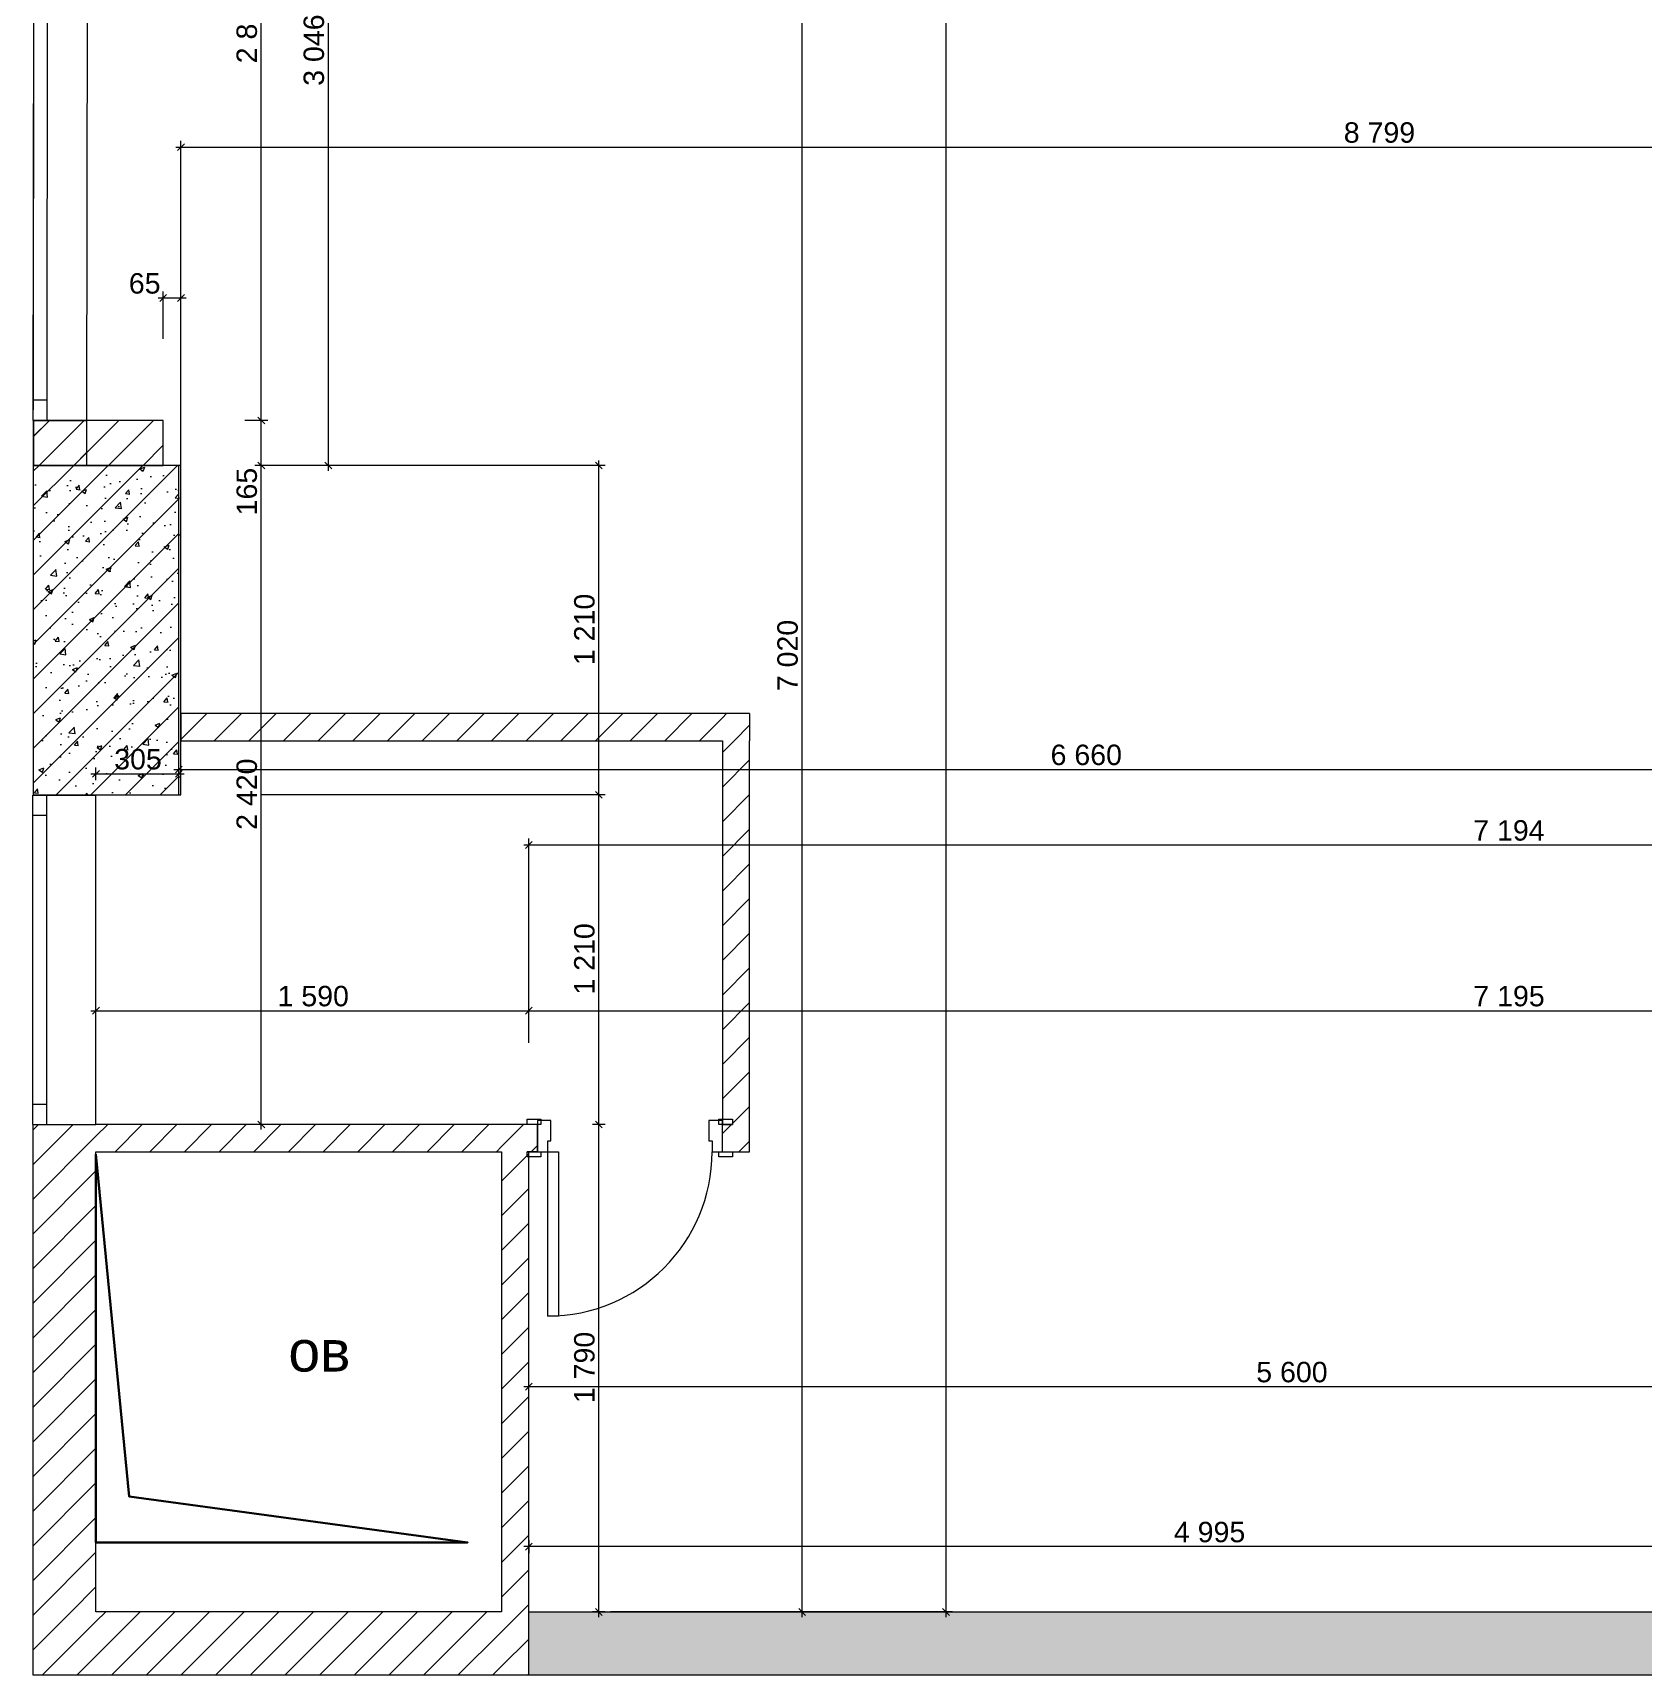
# Model space of a CAD drawing. Header units: millimetres. Extents: x 2336463 to 2579121, y 595385 to 778077.
# Drawn here: x 2448524 to 2454435, y 703379 to 709410 of the extents above; entities that cross this region are included whole.
import ezdxf

# ---------------------------------------------------------------- set-up
doc = ezdxf.new("R2010")
doc.units = ezdxf.units.MM
doc.header["$MEASUREMENT"] = 0
doc.layers.add('+обмер', color=7, linetype='Continuous')
doc.layers.add('сит план', color=7, linetype='Continuous')
doc.layers.add('+обмер_Ном._пера__242', color=7, linetype='Continuous', lineweight=13, true_color=0x1b55b5)
doc.layers.add('сит план_Ном._пера__87', color=7, linetype='Continuous', lineweight=20, true_color=0x6a6a6a)
for name, color, linetype, lineweight in [('Двери ARCHICAD_Ном._пера__1', 7, 'Continuous', 13), ('Окна ARCHICAD_Ном._пера__1', 7, 'Continuous', 13), ('сит план_Ном._пера__1', 7, 'Continuous', 13), ('сит план_Ном._пера__21', 7, 'Continuous', 30)]:
    doc.layers.add(name, color=color, linetype=linetype, lineweight=lineweight)
doc.styles.add('СГЕНЕРИР_СТИЛЬ_1', font='arial.ttf')
doc.dimstyles.new('СГЕНЕРИР_СТИЛЬ__1', dxfattribs={"dimtxt": 75, "dimasz": 23.75, "dimexe": 0.18, "dimexo": 300, "dimgap": 0, "dimtad": 1, "dimtih": 1, "dimtoh": 1, "dimdec": 0, "dimzin": 0, "dimdsep": 46, "dimtxsty": 'СГЕНЕРИР_СТИЛЬ_1', "dimblk": 'ARROWHEAD_6', "dimblk1": 'ARROWHEAD_6', "dimblk2": 'ARROWHEAD_6', "dimcen": 0.09, "dimclrd": 256, "dimclre": 256, "dimclrt": 256, "dimazin": 0, "dimtfac": 1, "dimtdec": 4, "dimtmove": 0, "dimatfit": 3, "dimfxl": 0, "dimtolj": 1, "dimtzin": 0, "dimarcsym": 0})
doc.dimstyles.new('СГЕНЕРИР_СТИЛЬ__2', dxfattribs={"dimtxt": 75, "dimasz": 23.75, "dimexe": 0.18, "dimexo": 300, "dimgap": 0, "dimtad": 1, "dimdec": 0, "dimzin": 0, "dimdsep": 46, "dimtxsty": 'СГЕНЕРИР_СТИЛЬ_1', "dimblk": 'ARROWHEAD_6', "dimblk1": 'ARROWHEAD_6', "dimblk2": 'ARROWHEAD_6', "dimcen": 0.09, "dimclrd": 256, "dimclre": 256, "dimclrt": 256, "dimazin": 0, "dimtfac": 1, "dimtdec": 4, "dimtmove": 0, "dimatfit": 3, "dimfxl": 0, "dimtolj": 1, "dimtzin": 0, "dimarcsym": 0})
pattern_1 = [(45, (2086872.015, 585813.69), (-63.639609, 63.639609), [])]
pattern_2 = [(50, (2086872.01, 585813.69), (-182.18467, 15.939086), [19.05, -209.55]), (355, (2086872.01, 585813.69), (-35.24342, 191.056845), [15.24, -167.64058]), (100.451445, (2086887.2, 585812.36), (146.94125, 175.11775), [16.19001, -178.090245]), (46.1842, (2086872.01, 585864.49), (-271.07904, 42.04233), [28.575, -314.325]), (96.63556, (2086894.6, 585860.98), (237.40413, 247.42612), [24.28502, -267.1356]), (351.18415, (2086872.01, 585864.49), (237.40413, 247.42612), [22.85997, -251.45973]), (21, (2086897.41, 585851.79), (-151.61439, 102.2652), [19.05, -209.55]), (326, (2086897.41, 585851.79), (61.80203, 184.18797), [15.24, -167.64]), (71.451445, (2086910.05, 585843.26), (213.41642, 81.92277), [16.19001, -178.08994]), (37.5, (2086872.015, 585813.686), (3.088603, 84.555039), [0, -165.608, 0, -170.18, 0, -168.275]), (7.5, (2086872.015, 585813.69), (66.819663, 100.180575), [0, -97.028, 0, -161.798, 0, -64.135]), (327.5, (2086815.37, 585813.686), (-135.590595, 5.728744), [0, -63.5, 0, -198.12, 0, -262.89]), (317.5, (2086789.97, 585813.69), (148.12918, 25.42649), [0, -82.55, 0, -131.572, 0, -186.69])]

# ---------------------------------------------------------------- blocks, each defined once
blk = doc.blocks.new('Окно 25_3')
at = {"layer": 'Окна ARCHICAD_Ном._пера__1', "color": 7, "linetype": 'Continuous', "lineweight": 13}
for p, q in [((-1307.5, 0), (1307.5, 0)), ((-1307.5, 0), (-1232.5, 0)), ((-1307.5, 0), (-1307.5, -50)), ((-1307.5, 0), (-1307.5, -50)), ((-1232.5, 0), (-1232.5, -50)), ((-1232.5, 0), (1232.5, 0)), ((1232.5, -50), (1232.5, 0)), ((1232.5, 0), (1307.5, 0)), ((1307.5, 0), (1307.5, -50)), ((1307.5, 0), (1307.5, -50)), ((-1232.5, -50), (-1307.5, -50)), ((-1307.5, -50), (-1307.5, -197)), ((1232.5, -50), (-1232.5, -50)), ((1307.5, -50), (1232.5, -50)), ((1307.5, -50), (1307.5, -197)), ((-1307.5, -197), (1307.5, -197))]:
    blk.add_line(p, q, dxfattribs=at)
blk = doc.blocks.new('Окно 25_15')
at = {"layer": 'Окна ARCHICAD_Ном._пера__1', "color": 7, "linetype": 'Continuous', "lineweight": 13}
for p, q in [((-1316.8, 0), (1316.8, 0)), ((-1316.8, 0), (-1241.8, 0)), ((-1316.8, 0), (-1316.8, -50)), ((-1316.8, 0), (-1316.8, -50)), ((-1241.8, 0), (-1241.8, -50)), ((-1241.8, 0), (1241.8, 0)), ((1241.8, -50), (1241.8, 0)), ((1241.8, 0), (1316.8, 0)), ((1316.8, 0), (1316.8, -50)), ((1316.8, 0), (1316.8, -50)), ((-1241.8, -50), (-1316.8, -50)), ((-1316.8, -50), (-1316.8, -197)), ((1241.8, -50), (-1241.8, -50)), ((1316.8, -50), (1241.8, -50)), ((1316.8, -50), (1316.8, -197)), ((-1316.8, -197), (1316.8, -197))]:
    blk.add_line(p, q, dxfattribs=at)
blk = doc.blocks.new('Стена_701', base_point=(2448530.5, 713485.4))
at = {"layer": 'сит план_Ном._пера__87', "linetype": 'Continuous', "lineweight": 20, "true_color": 0x6a6a6a}
h = blk.add_hatch(dxfattribs=at)
h.set_pattern_fill('Блоки_Бетонные_Эффективные', color=251, style=0, pattern_type=2)
h.set_pattern_definition(pattern_1)
h.paths.add_polyline_path([(2448528, 710880.4), (2448527.8, 710620.7), (2448724.8, 710620.5), (2448725, 710880.2)])
h = blk.add_hatch(dxfattribs=at)
h.set_pattern_fill('Блоки_Бетонные_Эффективные', color=251, style=0, pattern_type=2)
h.set_pattern_definition(pattern_1)
h.paths.add_polyline_path([(2448525.2, 707821.3), (2448722.2, 707821.2), (2448722.3, 707987), (2448525.3, 707987.2)])
at = {"layer": 'сит план_Ном._пера__1', "color": 7, "linetype": 'Continuous', "lineweight": 13}
for p, q in [((2448530.5, 713495.4), (2448580.5, 713495.4)), ((2448580.5, 713495.4), (2448727.5, 713495.2)), ((2448528, 710880.4), (2448578, 710880.4)), ((2448578, 710880.4), (2448725, 710880.2)), ((2448527.8, 710620.7), (2448577.8, 710620.6)), ((2448577.8, 710620.6), (2448724.8, 710620.5)), ((2448525.3, 707987.2), (2448575.3, 707987.1)), ((2448575.3, 707987.1), (2448722.3, 707987))]:
    blk.add_line(p, q, dxfattribs=at)
at = {"layer": 'сит план_Ном._пера__1', "color": 7, "linetype": 'Continuous', "lineweight": 13, "flags": 128}
for points in [[(2448528, 710880.4), (2448527.8, 710620.7)], [(2448724.8, 710620.5), (2448725, 710880.2)], [(2448525.3, 707987.2), (2448525.2, 707821.3)], [(2448722.2, 707821.2), (2448722.3, 707987)]]:
    blk.add_lwpolyline(points, dxfattribs=at)
at = {"layer": 'Окна ARCHICAD_Ном._пера__1', "color": 7, "linetype": 'Continuous', "lineweight": 13, "zscale": 1000, "rotation": 89.94625817430044}
for name, p in [('Окно 25_3', (2448529.3, 712187.9)), ('Окно 25_15', (2448526.6, 709303.9))]:
    blk.add_blockref(name, p, dxfattribs=at)
blk = doc.blocks.new('Стена_702', base_point=(2448525.5, 707986.6))
at = {"layer": 'сит план_Ном._пера__87', "linetype": 'Continuous', "lineweight": 20, "true_color": 0x6a6a6a}
h = blk.add_hatch(dxfattribs=at)
h.set_pattern_fill('Блоки_Бетонные_Эффективные', color=251, style=0, pattern_type=2)
h.set_pattern_definition(pattern_1)
h.paths.add_polyline_path([(2448525.5, 707986.6), (2448525.5, 707821.6), (2449002.5, 707821.6), (2449002.5, 707986.6)])
at = {"layer": 'сит план_Ном._пера__1', "color": 7, "linetype": 'Continuous', "lineweight": 13, "flags": 128}
for points in [[(2448525.5, 707986.6), (2448525.5, 707821.6)], [(2449002.5, 707986.6), (2448525.5, 707986.6)], [(2449002.5, 707821.6), (2449002.5, 707986.6)], [(2448525.5, 707821.6), (2449002.5, 707821.6)]]:
    blk.add_lwpolyline(points, dxfattribs=at)
blk = doc.blocks.new('Стена_703', base_point=(2448525.2, 707821.3))
at = {"layer": 'сит план_Ном._пера__87', "linetype": 'Continuous', "lineweight": 20, "true_color": 0x6a6a6a}
h = blk.add_hatch(dxfattribs=at)
h.set_pattern_fill('Блоки_Бетонные_Эффективные', color=251, style=0, pattern_type=2)
h.set_pattern_definition(pattern_1)
h.paths.add_polyline_path([(2448525.2, 707821.3), (2448525.2, 706611.6), (2449060.2, 706611.6), (2449060.2, 707821.1)])
at = {"layer": 'сит план_Ном._пера__1', "color": 7, "linetype": 'Continuous', "lineweight": 13, "flags": 128}
for points in [[(2448525.2, 707821.3), (2448525.2, 706611.6)], [(2449060.2, 707821.1), (2448722.2, 707821.2)], [(2449060.2, 706611.6), (2449060.2, 707821.1)], [(2448525.2, 706611.6), (2449060.2, 706611.6)]]:
    blk.add_lwpolyline(points, dxfattribs=at)
blk = doc.blocks.new('Окно 25_5')
at = {"layer": 'Окна ARCHICAD_Ном._пера__1', "color": 7, "linetype": 'Continuous', "lineweight": 13}
for p, q in [((-605, 0), (605, 0)), ((-605, 0), (-530, 0)), ((-605, 0), (-605, -50)), ((-605, 0), (-605, -50)), ((-530, 0), (-530, -50)), ((-530, 0), (530, 0)), ((530, -50), (530, 0)), ((530, 0), (605, 0)), ((605, 0), (605, -50)), ((605, 0), (605, -50)), ((-530, -50), (-605, -50)), ((-605, -50), (-605, -232)), ((530, -50), (-530, -50)), ((605, -50), (530, -50)), ((605, -50), (605, -232)), ((-605, -232), (605, -232))]:
    blk.add_line(p, q, dxfattribs=at)
blk = doc.blocks.new('Стена_704', base_point=(2448523.6, 706144.4))
at = {"layer": 'сит план_Ном._пера__87', "linetype": 'Continuous', "lineweight": 20, "true_color": 0x6a6a6a}
h = blk.add_hatch(dxfattribs=at)
h.set_pattern_fill('Блоки_Бетонные_Эффективные', color=251, style=0, pattern_type=2)
h.set_pattern_definition(pattern_1)
h.paths.add_polyline_path([(2448755.6, 705400.5), (2448523.6, 705400.5), (2448523.6, 703611.3), (2448755.6, 703611.3)])
h = blk.add_hatch(dxfattribs=at)
h.set_pattern_fill('Блоки_Бетонные_Эффективные', color=251, style=0, pattern_type=2)
h.set_pattern_definition(pattern_1)
h.paths.add_polyline_path([(2448755.6, 703611.3), (2448523.6, 703379.3), (2448755.6, 703379.3)])
h = blk.add_hatch(dxfattribs=at)
h.set_pattern_fill('Блоки_Бетонные_Эффективные', color=251, style=0, pattern_type=2)
h.set_pattern_definition(pattern_1)
h.paths.add_polyline_path([(2448755.6, 703611.3), (2448523.6, 703611.3), (2448523.6, 703379.3)])
at = {"layer": 'сит план_Ном._пера__1', "color": 7, "linetype": 'Continuous', "lineweight": 13}
for p, q in [((2448523.6, 706610.5), (2448573.6, 706610.5)), ((2448573.6, 706610.5), (2448755.6, 706610.5)), ((2448523.6, 705400.5), (2448573.6, 705400.5)), ((2448573.6, 705400.5), (2448755.6, 705400.5))]:
    blk.add_line(p, q, dxfattribs=at)
at = {"layer": 'сит план_Ном._пера__1', "color": 7, "linetype": 'Continuous', "lineweight": 13, "flags": 128}
for points in [[(2448523.6, 705400.5), (2448523.6, 703379.3)], [(2448755.6, 703611.3), (2448755.6, 705300.5)], [(2448523.6, 703379.3), (2448755.6, 703379.3)]]:
    blk.add_lwpolyline(points, dxfattribs=at)
at = {"layer": 'Окна ARCHICAD_Ном._пера__1', "color": 7, "linetype": 'Continuous', "lineweight": 13, "zscale": 1000, "rotation": 90.0000000000106}
blk.add_blockref('Окно 25_5', (2448523.6, 706005.5), dxfattribs=at)
blk = doc.blocks.new('Стена_705', base_point=(2448523.6, 703379.3))
at = {"layer": 'сит план_Ном._пера__87', "linetype": 'Continuous', "lineweight": 20, "true_color": 0x6a6a6a}
h = blk.add_hatch(dxfattribs=at)
h.set_pattern_fill('Блоки_Бетонные_Эффективные', color=251, style=0, pattern_type=2)
h.set_pattern_definition(pattern_1)
h.paths.add_polyline_path([(2448755.6, 703379.3), (2450245.6, 703379.3), (2450245.6, 703611.3), (2448755.6, 703611.3)])
at = {"layer": 'сит план_Ном._пера__1', "color": 7, "linetype": 'Continuous', "lineweight": 13, "flags": 128}
for points in [[(2450245.6, 703611.3), (2448755.6, 703611.3)], [(2448755.6, 703379.3), (2450245.6, 703379.3)]]:
    blk.add_lwpolyline(points, dxfattribs=at)
blk = doc.blocks.new('Стена_706', base_point=(2448523.6, 705400.4))
at = {"layer": 'сит план_Ном._пера__87', "linetype": 'Continuous', "lineweight": 20, "true_color": 0x6a6a6a}
h = blk.add_hatch(dxfattribs=at)
h.set_pattern_fill('Блоки_Бетонные_Эффективные', color=251, style=0, pattern_type=2)
h.set_pattern_definition(pattern_1)
h.paths.add_polyline_path([(2450245.6, 705401.1), (2448755.6, 705400.5), (2448755.6, 705300.5), (2450245.6, 705301.1)])
h = blk.add_hatch(dxfattribs=at)
h.set_pattern_fill('Блоки_Бетонные_Эффективные', color=251, style=0, pattern_type=2)
h.set_pattern_definition(pattern_1)
h.paths.add_polyline_path([(2450245.6, 705301.1), (2450345.6, 705301.1), (2450345.6, 705401.1)])
h = blk.add_hatch(dxfattribs=at)
h.set_pattern_fill('Блоки_Бетонные_Эффективные', color=251, style=0, pattern_type=2)
h.set_pattern_definition(pattern_1)
h.paths.add_polyline_path([(2450245.6, 705301.1), (2450345.6, 705401.1), (2450245.6, 705401.1)])
at = {"layer": 'сит план_Ном._пера__1', "color": 7, "linetype": 'Continuous', "lineweight": 13, "flags": 128}
for points in [[(2450345.6, 705401.1), (2448755.6, 705400.5)], [(2448755.6, 705300.5), (2450245.6, 705301.1)]]:
    blk.add_lwpolyline(points, dxfattribs=at)
blk = doc.blocks.new('Стена_707', base_point=(2450345.6, 705401.1))
at = {"layer": 'сит план_Ном._пера__87', "linetype": 'Continuous', "lineweight": 20, "true_color": 0x6a6a6a}
h = blk.add_hatch(dxfattribs=at)
h.set_pattern_fill('Блоки_Бетонные_Эффективные', color=251, style=0, pattern_type=2)
h.set_pattern_definition(pattern_1)
h.paths.add_polyline_path([(2450245.6, 705301.1), (2450245.6, 703378.7), (2450345.6, 703378.7), (2450345.6, 705301.1)])
at = {"layer": 'сит план_Ном._пера__1', "color": 7, "linetype": 'Continuous', "lineweight": 13, "flags": 128}
for points in [[(2450245.6, 705301.1), (2450245.6, 703611.3)], [(2450345.6, 703378.7), (2450345.6, 705301.1)], [(2450345.6, 703378.7), (2450245.6, 703378.7)]]:
    blk.add_lwpolyline(points, dxfattribs=at)
blk = doc.blocks.new('Стена_803', base_point=(2449067.7, 706810.5))
at = {"layer": 'сит план_Ном._пера__87', "linetype": 'Continuous', "lineweight": 20, "true_color": 0x6a6a6a}
h = blk.add_hatch(dxfattribs=at)
h.set_pattern_fill('Блоки_Бетонные_Эффективные', color=251, style=0, pattern_type=2)
h.set_pattern_definition(pattern_1)
h.paths.add_polyline_path([(2451056.4, 706910.5), (2449067.7, 706910.5), (2449067.7, 706810.5), (2451056.4, 706810.5)])
h = blk.add_hatch(dxfattribs=at)
h.set_pattern_fill('Блоки_Бетонные_Эффективные', color=251, style=0, pattern_type=2)
h.set_pattern_definition(pattern_1)
h.paths.add_polyline_path([(2451056.4, 706810.5), (2451156.4, 706810.5), (2451156.4, 706910.5)])
h = blk.add_hatch(dxfattribs=at)
h.set_pattern_fill('Блоки_Бетонные_Эффективные', color=251, style=0, pattern_type=2)
h.set_pattern_definition(pattern_1)
h.paths.add_polyline_path([(2451056.4, 706810.5), (2451156.4, 706910.5), (2451056.4, 706910.5)])
at = {"layer": 'сит план_Ном._пера__1', "color": 7, "linetype": 'Continuous', "lineweight": 13, "flags": 128}
for points in [[(2451156.4, 706910.5), (2449067.7, 706910.5)], [(2449067.7, 706910.5), (2449067.7, 706810.5)], [(2451156.4, 706910.5), (2451156.4, 706810.5)], [(2449067.7, 706810.5), (2451056.4, 706810.5)]]:
    blk.add_lwpolyline(points, dxfattribs=at)
blk = doc.blocks.new('Стена_804', base_point=(2451156.4, 705401.1))
at = {"layer": 'сит план_Ном._пера__87', "linetype": 'Continuous', "lineweight": 20, "true_color": 0x6a6a6a}
h = blk.add_hatch(dxfattribs=at)
h.set_pattern_fill('Блоки_Бетонные_Эффективные', color=251, style=0, pattern_type=2)
h.set_pattern_definition(pattern_1)
h.paths.add_polyline_path([(2451156.4, 705401.1), (2451156.4, 706810.5), (2451056.4, 706810.5), (2451056.4, 705401.1)])
h = blk.add_hatch(dxfattribs=at)
h.set_pattern_fill('Блоки_Бетонные_Эффективные', color=251, style=0, pattern_type=2)
h.set_pattern_definition(pattern_1)
h.paths.add_polyline_path([(2451156.4, 705401.1), (2451056.4, 705401.1), (2451156.4, 705301.1)])
h = blk.add_hatch(dxfattribs=at)
h.set_pattern_fill('Блоки_Бетонные_Эффективные', color=251, style=0, pattern_type=2)
h.set_pattern_definition(pattern_1)
h.paths.add_polyline_path([(2451156.4, 705301.1), (2451056.9, 705400.6), (2451056.9, 705301.1)])
at = {"layer": 'сит план_Ном._пера__1', "color": 7, "linetype": 'Continuous', "lineweight": 13, "flags": 128}
for points in [[(2451056.4, 706810.5), (2451056.4, 705401.1)], [(2451156.4, 705301.1), (2451156.4, 706810.5)]]:
    blk.add_lwpolyline(points, dxfattribs=at)
blk = doc.blocks.new('Однопольная Дверь 25_7')
at = {"layer": 'Двери ARCHICAD_Ном._пера__1', "color": 7, "linetype": 'Continuous', "lineweight": 13}
for p, q in [((262, 0), (262, 604)), ((262, 604), (302, 604)), ((302, 604), (302, 0)), ((-377, 0), (-377, 19)), ((-377, 19), (-327, 19)), ((-327, 0), (-377, 0)), ((-340, 0), (-377, 0)), ((-340, 0), (-377, 0)), ((-302, 0), (-340, 0)), ((-340, 0), (-340, -115)), ((-340, 0), (-340, -100)), ((-340, 0), (-340, -100)), ((-327, 19), (-327, 0)), ((-302, -40), (-302, 0)), ((302, 0), (262, 0)), ((340, 0), (302, 0)), ((302, 0), (302, -40)), ((327, 19), (377, 19)), ((327, 0), (327, 19)), ((377, 0), (327, 0)), ((340, -115), (340, 0)), ((340, 0), (340, -100)), ((340, 0), (340, -100)), ((340, 0), (377, 0)), ((340, 0), (377, 0)), ((377, 19), (377, 0)), ((-290, -40), (-302, -40)), ((-290, -115), (-290, -40)), ((302, -40), (290, -40)), ((290, -40), (290, -115)), ((-377, -119), (-377, -100)), ((-377, -100), (-327, -100)), ((-340, -100), (-377, -100)), ((-340, -100), (-377, -100)), ((-327, -119), (-377, -119)), ((-340, -115), (-290, -115)), ((-327, -100), (-327, -119)), ((290, -115), (340, -115)), ((327, -100), (377, -100)), ((327, -119), (327, -100)), ((377, -119), (327, -119)), ((340, -100), (377, -100)), ((340, -100), (377, -100)), ((377, -100), (377, -119))]:
    blk.add_line(p, q, dxfattribs=at)
blk.add_arc((302, 0), 604, 90, 180, dxfattribs=at)
blk = doc.blocks.new('Стена_805', base_point=(2450345.6, 705401.1))
at = {"layer": 'сит план_Ном._пера__87', "linetype": 'Continuous', "lineweight": 20, "true_color": 0x6a6a6a}
h = blk.add_hatch(dxfattribs=at)
h.set_pattern_fill('Блоки_Бетонные_Эффективные', color=251, style=0, pattern_type=2)
h.set_pattern_definition(pattern_1)
h.paths.add_polyline_path([(2450345.6, 705401.1), (2450345.6, 705301.1), (2450376.9, 705301.1), (2450376.9, 705401.1)])
at = {"layer": 'сит план_Ном._пера__1', "color": 7, "linetype": 'Continuous', "lineweight": 13}
for p, q in [((2450376.9, 705401.1), (2450339.9, 705401.1)), ((2450376.9, 705301.1), (2450376.9, 705401.1)), ((2451056.9, 705401.1), (2451093.9, 705401.1)), ((2451056.9, 705301.1), (2451056.9, 705401.1)), ((2450376.9, 705301.1), (2450339.9, 705301.1)), ((2451056.9, 705301.1), (2451093.9, 705301.1))]:
    blk.add_line(p, q, dxfattribs=at)
at = {"layer": 'сит план_Ном._пера__1', "color": 7, "linetype": 'Continuous', "lineweight": 13, "flags": 128}
for points in [[(2450376.9, 705401.1), (2450345.6, 705401.1)], [(2450345.6, 705301.1), (2450376.9, 705301.1)], [(2451056.9, 705301.1), (2451156.4, 705301.1)]]:
    blk.add_lwpolyline(points, dxfattribs=at)
at = {"layer": 'Двери ARCHICAD_Ном._пера__1', "color": 7, "linetype": 'Continuous', "lineweight": 13, "zscale": 1000, "rotation": 180}
blk.add_blockref('Однопольная Дверь 25_7', (2450716.9, 705301.1), dxfattribs=at)
blk = doc.blocks.new('*D3498', base_point=(2086872, 585813.7))
at = {"layer": '+обмер_Ном._пера__242', "color": 152, "linetype": 'Continuous', "lineweight": 13, "true_color": 0x1b55b5}
for p, q in [((2450626.4, 705401.1), (2450579.5, 705401.1)), ((2450590.4, 705413.6), (2450615.4, 705388.6)), ((2450602.9, 703610.7), (2450602.9, 705401.1)), ((2450626.4, 703610.7), (2450579.5, 703610.7)), ((2450590.4, 703623.2), (2450615.4, 703598.2)), ((2450602.9, 703591.9), (2450602.9, 703610.7))]:
    blk.add_line(p, q, dxfattribs=at)
at = {"layer": '+обмер_Ном._пера__242', "color": 152, "lineweight": 13, "true_color": 0x1b55b5, "insert": (2450587.9, 704377.7), "char_height": 75, "attachment_point": 7, "rotation": 90, "style": 'СГЕНЕРИР_СТИЛЬ_1'}
blk.add_mtext('\\A1;{\\pql;\\fArial|b0|i0|c204|p38;1\xa0790}', dxfattribs=at)
blk = doc.blocks.new('ARROWHEAD_6')
at = {"color": 0, "linetype": 'Continuous', "lineweight": 0}
for p, q in [((0, 0), (-1, 0)), ((-0.5, -0.5), (0.5, 0.5))]:
    blk.add_line(p, q, dxfattribs=at)
blk = doc.blocks.new('*D3499', base_point=(2086872, 585813.7))
at = {"layer": '+обмер_Ном._пера__242', "color": 152, "linetype": 'Continuous', "lineweight": 13, "true_color": 0x1b55b5}
for p, q in [((2450626.4, 706611.6), (2449360.2, 706611.6)), ((2450590.4, 706624.1), (2450615.4, 706599.1)), ((2450602.9, 705401.1), (2450602.9, 706611.6)), ((2450626.4, 705401.1), (2450579.5, 705401.1)), ((2450590.4, 705413.6), (2450615.4, 705388.6))]:
    blk.add_line(p, q, dxfattribs=at)
at = {"layer": '+обмер_Ном._пера__242', "color": 152, "lineweight": 13, "true_color": 0x1b55b5, "insert": (2450587.9, 705878.1), "char_height": 75, "attachment_point": 7, "rotation": 90, "style": 'СГЕНЕРИР_СТИЛЬ_1'}
blk.add_mtext('\\A1;{\\pql;\\fArial|b0|i0|c204|p38;1\xa0210}', dxfattribs=at)
blk = doc.blocks.new('*D3500', base_point=(2086872, 585813.7))
at = {"layer": '+обмер_Ном._пера__242', "color": 152, "linetype": 'Continuous', "lineweight": 13, "true_color": 0x1b55b5}
for p, q in [((2450626.4, 707821.3), (2449367.7, 707821.3)), ((2450615.4, 707808.8), (2450590.4, 707833.8)), ((2450602.9, 707821.3), (2450602.9, 707840.1)), ((2450602.9, 706611.6), (2450602.9, 707821.3)), ((2450626.4, 706611.6), (2449360.2, 706611.6)), ((2450590.4, 706624.1), (2450615.4, 706599.1))]:
    blk.add_line(p, q, dxfattribs=at)
at = {"layer": '+обмер_Ном._пера__242', "color": 152, "lineweight": 13, "true_color": 0x1b55b5, "insert": (2450587.9, 707088.2), "char_height": 75, "attachment_point": 7, "rotation": 90, "style": 'СГЕНЕРИР_СТИЛЬ_1'}
blk.add_mtext('\\A1;{\\pql;\\fArial|b0|i0|c204|p38;1\xa0210}', dxfattribs=at)
blk = doc.blocks.new('*D3501', base_point=(2086872, 585813.7))
at = {"layer": '+обмер_Ном._пера__242', "color": 152, "linetype": 'Continuous', "lineweight": 13, "true_color": 0x1b55b5}
for p, q in [((2449386.3, 707821.3), (2449339.4, 707821.3)), ((2449350.3, 707833.8), (2449375.3, 707808.8)), ((2449362.8, 705401.1), (2449362.8, 707821.3)), ((2450045.6, 705401.1), (2449339.4, 705401.1)), ((2449350.3, 705413.6), (2449375.3, 705388.6)), ((2449362.8, 705382.4), (2449362.8, 705401.1))]:
    blk.add_line(p, q, dxfattribs=at)
at = {"layer": '+обмер_Ном._пера__242', "color": 152, "lineweight": 13, "true_color": 0x1b55b5, "char_height": 75, "attachment_point": 7, "rotation": 90, "style": 'СГЕНЕРИР_СТИЛЬ_1'}
for s, insert in [('\\A1;{\\pql;\\fArial|b0|i0|c204|p38;165}', (2449347.8, 707638.1)), ('\\A1;{\\pql;\\fArial|b0|i0|c204|p38;2\xa0420}', (2449347.8, 706483))]:
    blk.add_mtext(s, dxfattribs=dict(at, insert=insert))
blk = doc.blocks.new('*D3502', base_point=(2086872, 585813.7))
at = {"layer": '+обмер_Ном._пера__242', "color": 152, "linetype": 'Continuous', "lineweight": 13, "true_color": 0x1b55b5}
for p, q in [((2449386.3, 707986.6), (2449302.5, 707986.6)), ((2449350.3, 707999.1), (2449375.3, 707974.1)), ((2449362.8, 707821.3), (2449362.8, 707986.6)), ((2449386.3, 707821.3), (2449339.4, 707821.3)), ((2449350.3, 707833.8), (2449375.3, 707808.8))]:
    blk.add_line(p, q, dxfattribs=at)
blk = doc.blocks.new('*D3503', base_point=(2086872, 585813.7))
at = {"layer": '+обмер_Ном._пера__242', "color": 152, "linetype": 'Continuous', "lineweight": 13, "true_color": 0x1b55b5}
for p, q in [((2449362.8, 710866.8), (2449362.8, 710885.6)), ((2449386.3, 710866.8), (2449339.4, 710866.8)), ((2449375.3, 710854.3), (2449350.3, 710879.3)), ((2449362.8, 707986.6), (2449362.8, 710866.8)), ((2449386.3, 707986.6), (2449302.5, 707986.6)), ((2449350.3, 707999.1), (2449375.3, 707974.1))]:
    blk.add_line(p, q, dxfattribs=at)
at = {"layer": '+обмер_Ном._пера__242', "color": 152, "lineweight": 13, "true_color": 0x1b55b5, "insert": (2449347.8, 709298.5), "char_height": 75, "attachment_point": 7, "rotation": 90, "style": 'СГЕНЕРИР_СТИЛЬ_1'}
blk.add_mtext('\\A1;{\\pql;\\fArial|b0|i0|c204|p38;2\xa0880}', dxfattribs=at)
blk = doc.blocks.new('*D3507', base_point=(2086872, 585813.7))
at = {"layer": '+обмер_Ном._пера__242', "color": 152, "linetype": 'Continuous', "lineweight": 13, "true_color": 0x1b55b5}
for p, q in [((2450326.9, 706427.6), (2450345.6, 706427.6)), ((2450358.1, 706440.1), (2450333.1, 706415.1)), ((2450345.6, 705701.1), (2450345.6, 706451)), ((2450345.6, 706427.6), (2457539.9, 706427.6)), ((2457527.4, 706415.1), (2457552.4, 706440.1)), ((2457539.9, 706404.2), (2457539.9, 706451)), ((2457539.9, 706427.6), (2457558.7, 706427.6))]:
    blk.add_line(p, q, dxfattribs=at)
at = {"layer": '+обмер_Ном._пера__242', "color": 152, "lineweight": 13, "true_color": 0x1b55b5, "insert": (2453814.5, 706442.6), "char_height": 75, "attachment_point": 7, "style": 'СГЕНЕРИР_СТИЛЬ_1'}
blk.add_mtext('\\A1;{\\pql;\\fArial|b0|i0|c204|p38;7\xa0194}', dxfattribs=at)
blk = doc.blocks.new('*D3508', base_point=(2086872, 585813.7))
at = {"layer": '+обмер_Ном._пера__242', "color": 152, "linetype": 'Continuous', "lineweight": 13, "true_color": 0x1b55b5}
for p, q in [((2448736.9, 705819.1), (2448755.6, 705819.1)), ((2448768.1, 705831.6), (2448743.1, 705806.6)), ((2448755.6, 705700.5), (2448755.6, 705842.5)), ((2448755.6, 705819.1), (2450345.6, 705819.1)), ((2450358.1, 705831.6), (2450333.1, 705806.6)), ((2450345.6, 705701.1), (2450345.6, 705842.5))]:
    blk.add_line(p, q, dxfattribs=at)
at = {"layer": '+обмер_Ном._пера__242', "color": 152, "lineweight": 13, "true_color": 0x1b55b5, "insert": (2449422.4, 705834.1), "char_height": 75, "attachment_point": 7, "style": 'СГЕНЕРИР_СТИЛЬ_1'}
blk.add_mtext('\\A1;{\\pql;\\fArial|b0|i0|c204|p38;1\xa0590}', dxfattribs=at)
blk = doc.blocks.new('*D3509', base_point=(2086872, 585813.7))
at = {"layer": '+обмер_Ном._пера__242', "color": 152, "linetype": 'Continuous', "lineweight": 13, "true_color": 0x1b55b5}
for p, q in [((2450358.1, 705831.6), (2450333.1, 705806.6)), ((2450345.6, 705701.1), (2450345.6, 705842.5)), ((2450345.6, 705819.1), (2457540.7, 705819.1)), ((2457528.2, 705806.6), (2457553.2, 705831.6)), ((2457540.7, 705795.7), (2457540.7, 705842.5)), ((2457540.7, 705819.1), (2457559.4, 705819.1))]:
    blk.add_line(p, q, dxfattribs=at)
at = {"layer": '+обмер_Ном._пера__242', "color": 152, "lineweight": 13, "true_color": 0x1b55b5, "insert": (2453814.9, 705834.1), "char_height": 75, "attachment_point": 7, "style": 'СГЕНЕРИР_СТИЛЬ_1'}
blk.add_mtext('\\A1;{\\pql;\\fArial|b0|i0|c204|p38;7\xa0195}', dxfattribs=at)
blk = doc.blocks.new('*D3510', base_point=(2086872, 585813.7))
at = {"layer": '+обмер_Ном._пера__242', "color": 152, "linetype": 'Continuous', "lineweight": 13, "true_color": 0x1b55b5}
for p, q in [((2449067.7, 706911.6), (2449067.7, 709014.2)), ((2457866.6, 708967.3), (2457866.6, 709014.2)), ((2449049, 708990.7), (2449067.7, 708990.7)), ((2449080.2, 709003.2), (2449055.2, 708978.2)), ((2449067.7, 708990.7), (2457866.6, 708990.7)), ((2457854.1, 708978.2), (2457879.1, 709003.2))]:
    blk.add_line(p, q, dxfattribs=at)
at = {"layer": '+обмер_Ном._пера__242', "color": 152, "lineweight": 13, "true_color": 0x1b55b5, "insert": (2453339, 709005.7), "char_height": 75, "attachment_point": 7, "style": 'СГЕНЕРИР_СТИЛЬ_1'}
blk.add_mtext('\\A1;{\\pql;\\fArial|b0|i0|c204|p38;8\xa0799}', dxfattribs=at)
blk = doc.blocks.new('*D3557', base_point=(2086872, 585813.7))
at = {"layer": '+обмер_Ном._пера__242', "color": 152, "linetype": 'Continuous', "lineweight": 13, "true_color": 0x1b55b5}
for p, q in [((2450345.6, 703850.8), (2450326.9, 703850.8)), ((2450358.1, 703863.3), (2450333.1, 703838.3)), ((2450345.6, 703874.2), (2450345.6, 703827.3)), ((2455340.7, 703850.7), (2450345.6, 703850.8)), ((2455328.2, 703838.2), (2455353.2, 703863.2)), ((2455340.7, 703874.2), (2455340.7, 703827.3)), ((2455359.4, 703850.7), (2455340.7, 703850.7))]:
    blk.add_line(p, q, dxfattribs=at)
at = {"layer": '+обмер_Ном._пера__242', "color": 152, "lineweight": 13, "true_color": 0x1b55b5, "insert": (2452714.9, 703865.8), "char_height": 75, "attachment_point": 7, "rotation": 359.9992, "style": 'СГЕНЕРИР_СТИЛЬ_1'}
blk.add_mtext('\\A1;{\\pql;\\fArial|b0|i0|c204|p38;4\xa0995}', dxfattribs=at)
blk = doc.blocks.new('*D3558', base_point=(2086872, 585813.7))
at = {"layer": '+обмер_Ном._пера__242', "color": 152, "linetype": 'Continuous', "lineweight": 13, "true_color": 0x1b55b5}
for p, q in [((2450345.6, 704414.9), (2450345.6, 705101.1)), ((2450326.9, 704438.3), (2450345.6, 704438.3)), ((2450358.1, 704450.8), (2450333.1, 704425.8)), ((2450345.6, 704438.3), (2455945.7, 704438.3)), ((2455958.2, 704450.8), (2455933.2, 704425.8)), ((2455945.7, 704311), (2455945.7, 704461.8))]:
    blk.add_line(p, q, dxfattribs=at)
at = {"layer": '+обмер_Ном._пера__242', "color": 152, "lineweight": 13, "true_color": 0x1b55b5, "insert": (2453017.5, 704453.3), "char_height": 75, "attachment_point": 7, "style": 'СГЕНЕРИР_СТИЛЬ_1'}
blk.add_mtext('\\A1;{\\pql;\\fArial|b0|i0|c204|p38;5\xa0600}', dxfattribs=at)
blk = doc.blocks.new('*D3560', base_point=(2086872, 585813.7))
at = {"layer": '+обмер_Ном._пера__242', "color": 152, "linetype": 'Continuous', "lineweight": 13, "true_color": 0x1b55b5}
for p, q in [((2448736.9, 706689.2), (2448755.6, 706689.2)), ((2448768.1, 706701.7), (2448743.1, 706676.7)), ((2448755.6, 706665.7), (2448755.6, 706712.6)), ((2448755.6, 706689.2), (2449060.2, 706689.2)), ((2449047.7, 706676.7), (2449072.7, 706701.7)), ((2449060.2, 706665.7), (2449060.2, 706712.6)), ((2449060.2, 706689.2), (2449078.9, 706689.2))]:
    blk.add_line(p, q, dxfattribs=at)
at = {"layer": '+обмер_Ном._пера__242', "color": 152, "lineweight": 13, "true_color": 0x1b55b5, "insert": (2448822.5, 706704.2), "char_height": 75, "attachment_point": 7, "style": 'СГЕНЕРИР_СТИЛЬ_1'}
blk.add_mtext('\\A1;{\\pql;\\fArial|b0|i0|c204|p38;305}', dxfattribs=at)
blk = doc.blocks.new('*D3561', base_point=(2086872, 585813.7))
at = {"layer": '+обмер_Ном._пера__242', "color": 152, "linetype": 'Continuous', "lineweight": 13, "true_color": 0x1b55b5}
for p, q in [((2448983.8, 708436.6), (2449002.5, 708436.6)), ((2449015, 708449.1), (2448990, 708424.1)), ((2449002.5, 708286.6), (2449002.5, 708460.1)), ((2449002.5, 708436.6), (2449067.7, 708436.6)), ((2449055.2, 708424.1), (2449080.2, 708449.1)), ((2449067.7, 708121.3), (2449067.7, 708460.1)), ((2449067.7, 708436.6), (2449086.5, 708436.6))]:
    blk.add_line(p, q, dxfattribs=at)
at = {"layer": '+обмер_Ном._пера__242', "color": 152, "lineweight": 13, "true_color": 0x1b55b5, "insert": (2448876.2, 708451.6), "char_height": 75, "attachment_point": 7, "style": 'СГЕНЕРИР_СТИЛЬ_1'}
blk.add_mtext('\\A1;{\\pql;\\fArial|b0|i0|c204|p38;65}', dxfattribs=at)
blk = doc.blocks.new('*D3562', base_point=(2086872, 585813.7))
at = {"layer": '+обмер_Ном._пера__242', "color": 152, "linetype": 'Continuous', "lineweight": 13, "true_color": 0x1b55b5}
for p, q in [((2449609.2, 710866.8), (2449609.2, 710885.6)), ((2449632.7, 710866.8), (2449585.8, 710866.8)), ((2449621.7, 710854.3), (2449596.7, 710879.3)), ((2449609.2, 707821.1), (2449609.2, 710866.8)), ((2449632.7, 707821.1), (2449360.2, 707821.1)), ((2449596.7, 707833.6), (2449621.7, 707808.6)), ((2449609.2, 707802.3), (2449609.2, 707821.1))]:
    blk.add_line(p, q, dxfattribs=at)
at = {"layer": '+обмер_Ном._пера__242', "color": 152, "lineweight": 13, "true_color": 0x1b55b5, "insert": (2449594.2, 709215.7), "char_height": 75, "attachment_point": 7, "rotation": 90, "style": 'СГЕНЕРИР_СТИЛЬ_1'}
blk.add_mtext('\\A1;{\\pql;\\fArial|b0|i0|c204|p38;3\xa0046}', dxfattribs=at)
blk = doc.blocks.new('*D3577', base_point=(2086872, 585813.7))
at = {"layer": '+обмер_Ном._пера__242', "color": 152, "linetype": 'Continuous', "lineweight": 13, "true_color": 0x1b55b5}
for p, q in [((2455720.3, 706681.7), (2455720.3, 707820.6)), ((2449060.2, 706681.7), (2449060.2, 707521.1)), ((2449041.4, 706705.1), (2449060.2, 706705.1)), ((2449072.7, 706717.6), (2449047.7, 706692.6)), ((2449060.2, 706705.1), (2455720.3, 706705.1)), ((2455732.8, 706717.6), (2455707.8, 706692.6))]:
    blk.add_line(p, q, dxfattribs=at)
at = {"layer": '+обмер_Ном._пера__242', "color": 152, "lineweight": 13, "true_color": 0x1b55b5, "insert": (2452262, 706720.1), "char_height": 75, "attachment_point": 7, "style": 'СГЕНЕРИР_СТИЛЬ_1'}
blk.add_mtext('\\A1;{\\pql;\\fArial|b0|i0|c204|p38;6\xa0660}', dxfattribs=at)
blk = doc.blocks.new('*D4000', base_point=(2086872, 585813.7))
at = {"layer": '+обмер_Ном._пера__242', "color": 152, "linetype": 'Continuous', "lineweight": 13, "true_color": 0x1b55b5}
for p, q in [((2451336.8, 710643), (2451361.8, 710618)), ((2453526.8, 710630.5), (2451325.9, 710630.5)), ((2451349.3, 703610.7), (2451349.3, 710630.5)), ((2451372.7, 703610.7), (2450645.6, 703610.7)), ((2451336.8, 703623.2), (2451361.8, 703598.2)), ((2451349.3, 703591.9), (2451349.3, 703610.7))]:
    blk.add_line(p, q, dxfattribs=at)
at = {"layer": '+обмер_Ном._пера__242', "color": 152, "lineweight": 13, "true_color": 0x1b55b5, "insert": (2451334.3, 706992.4), "char_height": 75, "attachment_point": 7, "rotation": 90, "style": 'СГЕНЕРИР_СТИЛЬ_1'}
blk.add_mtext('\\A1;{\\pql;\\fArial|b0|i0|c204|p38;7\xa0020}', dxfattribs=at)
blk = doc.blocks.new('*D4004', base_point=(2086872, 585813.7))
at = {"layer": '+обмер_Ном._пера__242', "color": 152, "linetype": 'Continuous', "lineweight": 13, "true_color": 0x1b55b5}
for p, q in [((2451890.5, 716953.3), (2451865.5, 716978.3)), ((2451878, 716965.8), (2451878, 716984.6)), ((2451901.4, 716965.8), (2450069.1, 716965.8)), ((2451878, 703610.7), (2451878, 716965.8)), ((2451901.4, 703610.7), (2450645.6, 703610.7)), ((2451865.5, 703623.2), (2451890.5, 703598.2)), ((2451878, 703591.9), (2451878, 703610.7))]:
    blk.add_line(p, q, dxfattribs=at)
at = {"layer": '+обмер_Ном._пера__242', "color": 152, "lineweight": 13, "true_color": 0x1b55b5, "insert": (2451863, 710131.6), "char_height": 75, "attachment_point": 7, "rotation": 90, "style": 'СГЕНЕРИР_СТИЛЬ_1'}
blk.add_mtext('\\A1;{\\pql;\\fArial|b0|i0|c204|p38;13\xa0355}', dxfattribs=at)

msp = doc.modelspace()

# ---------------------------------------------------------------- hatches: boundary and pattern name
at = {"layer": 'сит план_Ном._пера__1', "linetype": 'Continuous', "lineweight": 13}
h = msp.add_hatch(dxfattribs=at)
h.set_pattern_fill('AR_CONC', style=0, pattern_type=2)
h.set_pattern_definition(pattern_2)
h.paths.add_polyline_path([(2449067.7, 707821.3), (2448525.2, 707821.3), (2448525.2, 706611.6), (2449067.7, 706611.6)])
h = msp.add_hatch(dxfattribs=at)
h.set_pattern_fill('AR_CONC', style=0, pattern_type=2)
h.set_pattern_definition(pattern_2)
h.paths.add_polyline_path([(2450345.6, 703610.7), (2455947.6, 703610.7), (2455947.6, 703378.7), (2450345.6, 703378.7)])

# ---------------------------------------------------------------- linework, layer by layer
at = {"layer": 'сит план_Ном._пера__1', "color": 7, "linetype": 'Continuous', "lineweight": 13, "flags": 128}
for points in [[(2449067.7, 707821.3), (2448525.2, 707821.3), (2448525.2, 706611.6), (2449067.7, 706611.6)], [(2450345.6, 703610.7), (2455947.6, 703610.7), (2455947.6, 703378.7), (2450345.6, 703378.7)]]:
    msp.add_lwpolyline(points, close=True, dxfattribs=at)
at = {"layer": 'сит план_Ном._пера__21', "color": 7, "linetype": 'Continuous', "lineweight": 30, "flags": 128}
msp.add_lwpolyline([(2448755.6, 705292.4), (2448877.6, 704034.6), (2450120.6, 703866.3), (2448755.6, 703866.3)], close=True, dxfattribs=at)

# ---------------------------------------------------------------- block references
at = {"layer": 'сит план', "color": 7, "lineweight": 13}
for name, p in [('Стена_701', (2448530.5, 713485.4)), ('Стена_702', (2448525.5, 707986.6)), ('Стена_703', (2448525.2, 707821.3)), ('Стена_803', (2449067.7, 706810.5)), ('Стена_804', (2451156.4, 705401.1)), ('Стена_704', (2448523.6, 706144.4)), ('Стена_706', (2448523.6, 705400.4)), ('Стена_805', (2450345.6, 705401.1)), ('Стена_707', (2450345.6, 705401.1)), ('Стена_705', (2448523.6, 703379.3))]:
    msp.add_blockref(name, p, dxfattribs=at)

# ---------------------------------------------------------------- texts
at = {"layer": 'сит план_Ном._пера__1', "color": 7, "linetype": 'Continuous', "lineweight": 13, "insert": (2449462.3, 704643.8), "char_height": 150, "attachment_point": 1, "style": 'СГЕНЕРИР_СТИЛЬ_1'}
msp.add_mtext('\\A1;{\\pql;\\fArial|b0|i0|c204|p38;ов}', dxfattribs=at)

# ---------------------------------------------------------------- dimensions: what is measured, and where the dimension line sits
at = {"layer": '+обмер', "color": 152, "linetype": 'Continuous', "lineweight": 13, "true_color": 0x1b55b5}
for base, p1, p2, angle, picture, middle, turn in [((2451878, 716965.8), (2450345.6, 703610.7), (2449769.1, 716965.8), 90, '*D4004', (2451825.5, 710289), 90), ((2449362.8, 710866.8), (2449002.5, 707986.6), (2449362.8, 710866.8), 90, '*D3503', (2449310.3, 709427.3), 90), ((2449609.2, 710866.8), (2449060.2, 707821.1), (2449362.8, 710866.8), 90, '*D3562', (2449556.7, 709344.5), 90), ((2451349.3, 710630.5), (2450345.6, 703610.7), (2453826.8, 710630.5), 90, '*D4000', (2451296.8, 707121.2), 90), ((2449362.8, 707986.6), (2449067.7, 707821.3), (2449002.5, 707986.6), 90, '*D3502', (2449310.3, 707723.8), 90), ((2450602.9, 707821.3), (2449060.2, 706611.6), (2449067.7, 707821.3), 90, '*D3500', (2450550.4, 707217), 90), ((2449362.8, 707821.3), (2450345.6, 705401.1), (2449067.7, 707821.3), 90, '*D3501', (2449310.3, 706611.8), 90), ((2450602.9259, 706611.5601), (2450345.6475, 705401.1305), (2449060.168, 706611.5601), 90, '*D3499', (2450550.4259, 706006.9404), 90), ((2450602.9, 705401.1), (2450345.6, 703610.7), (2450345.6, 705401.1), 90, '*D3498', (2450550.4, 704506.5), 90), ((2450345.6, 703850.8), (2455340.7, 704011), (2450345.6, 704389.9), 179.9992, '*D3557', (2452843.7, 703903.3), 359.9992)]:
    dim = msp.add_linear_dim(base=base, p1=p1, p2=p2, angle=angle, dimstyle='СГЕНЕРИР_СТИЛЬ__2', dxfattribs=at)
    dim.commit()
    dim.dimension.update_dxf_attribs({"geometry": picture, "text_midpoint": middle, "dimtype": 160, "text_rotation": turn})
for base, p1, p2, picture, middle in [((2457866.6, 708990.7), (2449067.7, 706611.6), (2457866.6, 708852.9), '*D3510', (2453467.8, 709043.2)), ((2449067.7, 708436.6), (2449002.5, 707986.6), (2449067.7, 707821.3), '*D3561', (2448933.4, 708489.1)), ((2455720.3, 706705.1), (2449060.2, 707821.1), (2455720.3, 708120.6), '*D3577', (2452390.8, 706757.6)), ((2449060.2, 706689.2), (2448755.6, 706610.5), (2449060.2, 706611.6), '*D3560', (2448908.3, 706741.7)), ((2457539.9, 706427.6), (2450345.6, 705401.1), (2457539.9, 706602.6), '*D3507', (2453943.4, 706480.1)), ((2450345.6, 705819.1), (2448755.6, 705400.5), (2450345.6, 705401.1), '*D3508', (2449551.2, 705871.6)), ((2457540.7, 705819.1), (2450345.6, 705401.1), (2457540.7, 705819.1), '*D3509', (2453943.8, 705871.6)), ((2455945.7, 704438.3), (2450345.6, 705401.1), (2455945.7, 704011), '*D3558', (2453146.3, 704490.8))]:
    dim = msp.add_linear_dim(base=base, p1=p1, p2=p2, dimstyle='СГЕНЕРИР_СТИЛЬ__1', dxfattribs=at)
    dim.commit()
    dim.dimension.update_dxf_attribs({"geometry": picture, "text_midpoint": middle, "dimtype": 160})

doc.saveas('drawing.dxf')
